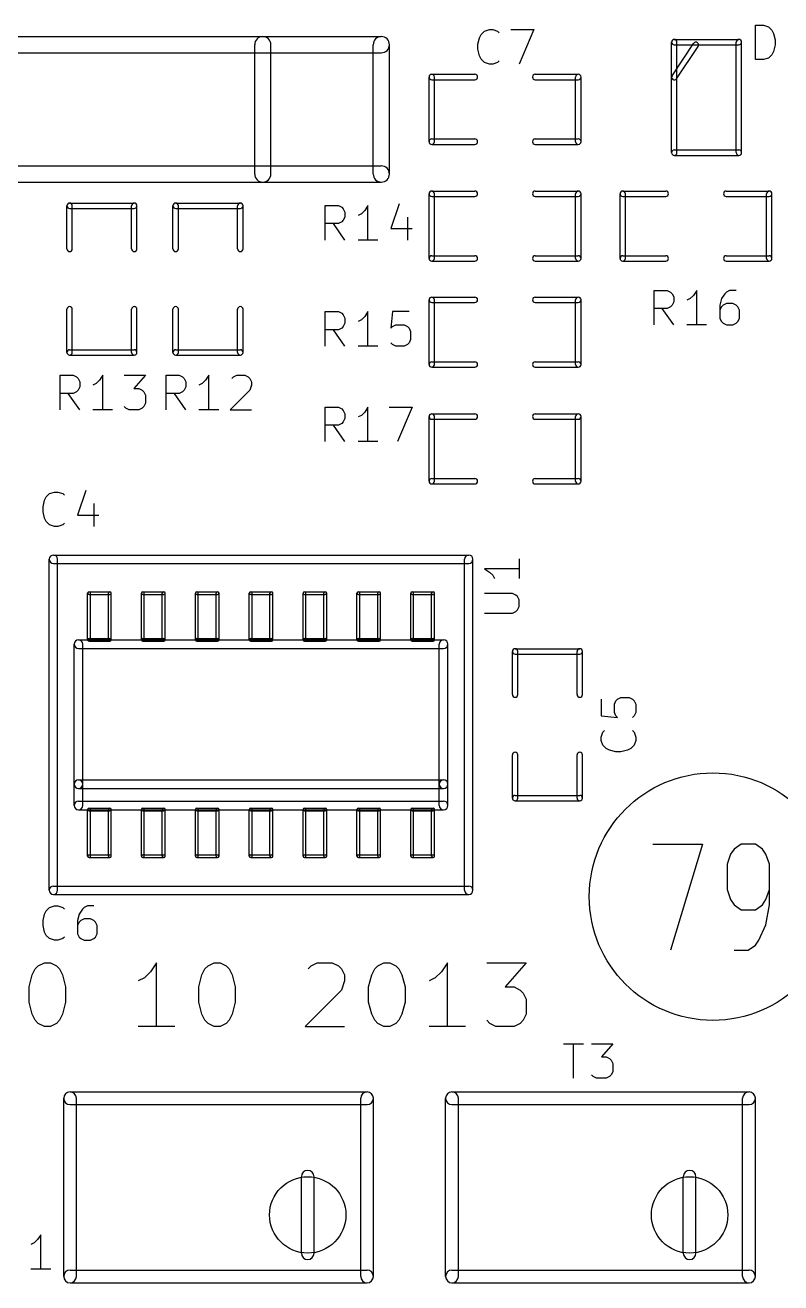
# Model space of a CAD drawing. Extents: x 26.5 to 81, y -50.1 to -20.5.
# Drawn here: x 41.94 to 59.75, y -50.15 to -20.52 of the extents above; entities that cross this region are included whole.
import ezdxf

# ---------------------------------------------------------------- set-up
doc = ezdxf.new("R2010")
doc.units = 0
doc.header["$MEASUREMENT"] = 0
doc.layers.add('BLACK', color=250, linetype='CONTINUOUS')

msp = doc.modelspace()

# ---------------------------------------------------------------- linework, layer by layer
at = {"layer": 'BLACK'}
for p, q in [((52.6501, -20.8127), (52.6888, -20.7353)), ((52.6888, -20.7353), (52.7662, -20.6579)), ((52.7662, -20.6579), (52.8823, -20.6192)), ((52.8823, -20.6192), (52.9597, -20.6192)), ((52.9597, -20.6192), (53.0758, -20.6579)), ((53.0758, -20.6579), (53.1145, -20.6966)), ((53.3855, -20.6192), (53.9273, -20.6192)), ((53.9273, -20.6192), (53.579, -21.432)), ((59.1501, -21.329), (59.1501, -20.5162)), ((59.1501, -20.5162), (59.3436, -20.5162)), ((59.3436, -20.5162), (59.4597, -20.5549)), ((59.4597, -20.5549), (59.5371, -20.6323)), ((59.5371, -20.6323), (59.5758, -20.7097)), ((59.5758, -20.7097), (59.6145, -20.8645)), ((39.666, -20.7855), (50.334, -20.7855)), ((47.3495, -24.024), (47.3495, -20.976)), ((47.7305, -24.024), (47.7305, -20.976)), ((50.1435, -24.024), (50.1435, -20.976)), ((50.5245, -24.024), (50.5245, -20.976)), ((52.6114, -20.9675), (52.6501, -20.8127)), ((52.6114, -21.0836), (52.6114, -20.9675)), ((57.1745, -23.52), (57.1745, -20.9165)), ((57.1851, -21.7067), (57.6932, -20.9448)), ((57.238, -20.853), (58.762, -20.853)), ((57.238, -20.98), (58.762, -20.98)), ((57.2908, -21.7772), (57.7989, -21.0153)), ((57.3015, -23.52), (57.3015, -20.9165)), ((58.6985, -23.52), (58.6985, -20.9165)), ((58.8255, -23.52), (58.8255, -20.9165)), ((59.6145, -20.9806), (59.5758, -21.1355)), ((59.6145, -20.8645), (59.6145, -20.9806)), ((39.666, -21.1665), (50.334, -21.1665)), ((52.6501, -21.2385), (52.6114, -21.0836)), ((52.6888, -21.3159), (52.6501, -21.2385)), ((52.7662, -21.3933), (52.6888, -21.3159)), ((59.3436, -21.329), (59.1501, -21.329)), ((59.4597, -21.2903), (59.3436, -21.329)), ((59.5371, -21.2129), (59.4597, -21.2903)), ((59.5758, -21.1355), (59.5371, -21.2129)), ((52.8823, -21.432), (52.7662, -21.3933)), ((52.9597, -21.432), (52.8823, -21.432)), ((53.0758, -21.3933), (52.9597, -21.432)), ((53.1145, -21.3546), (53.0758, -21.3933)), ((51.4593, -23.262), (51.4593, -21.738)), ((51.5228, -21.6745), (52.5388, -21.6745)), ((51.5228, -21.8015), (52.5388, -21.8015)), ((51.5863, -23.262), (51.5863, -21.738)), ((53.9612, -21.6745), (54.9772, -21.6745)), ((53.9612, -21.8015), (54.9772, -21.8015)), ((54.9137, -23.262), (54.9137, -21.738)), ((55.0407, -23.262), (55.0407, -21.738)), ((51.5228, -23.1985), (52.5388, -23.1985)), ((51.5228, -23.3255), (52.5388, -23.3255)), ((53.9612, -23.1985), (54.9772, -23.1985)), ((53.9612, -23.3255), (54.9772, -23.3255)), ((57.238, -23.4565), (58.762, -23.4565)), ((57.238, -23.5835), (58.762, -23.5835)), ((39.666, -23.8335), (50.334, -23.8335)), ((39.666, -24.2145), (50.334, -24.2145)), ((51.4593, -26.012), (51.4593, -24.488)), ((51.5228, -24.4245), (52.5388, -24.4245)), ((51.5228, -24.5515), (52.5388, -24.5515)), ((51.5863, -26.012), (51.5863, -24.488)), ((53.9612, -24.4245), (54.9772, -24.4245)), ((53.9612, -24.5515), (54.9772, -24.5515)), ((54.9137, -26.012), (54.9137, -24.488)), ((55.0407, -26.012), (55.0407, -24.488)), ((55.9593, -26.012), (55.9593, -24.488)), ((56.0228, -24.4245), (57.0388, -24.4245)), ((56.0228, -24.5515), (57.0388, -24.5515)), ((56.0863, -26.012), (56.0863, -24.488)), ((58.4612, -24.4245), (59.4772, -24.4245)), ((58.4612, -24.5515), (59.4772, -24.5515)), ((59.4137, -26.012), (59.4137, -24.488)), ((59.5407, -26.012), (59.5407, -24.488)), ((42.9245, -25.7888), (42.9245, -24.7728)), ((42.988, -24.7093), (44.512, -24.7093)), ((42.988, -24.8363), (44.512, -24.8363)), ((43.0515, -25.7888), (43.0515, -24.7728)), ((44.4485, -25.7888), (44.4485, -24.7728)), ((44.5755, -25.7888), (44.5755, -24.7728)), ((45.4245, -25.7888), (45.4245, -24.7728)), ((45.488, -24.7093), (47.012, -24.7093)), ((45.488, -24.8363), (47.012, -24.8363)), ((45.5515, -25.7888), (45.5515, -24.7728)), ((46.9485, -25.7888), (46.9485, -24.7728)), ((47.0755, -25.7888), (47.0755, -24.7728)), ((49.013, -25.579), (49.013, -24.7662)), ((49.013, -24.7662), (49.3227, -24.7662)), ((49.3227, -24.7662), (49.4001, -24.8049)), ((49.4001, -24.8049), (49.4388, -24.8436)), ((49.4388, -24.8436), (49.4775, -24.921)), ((49.9419, -24.8823), (49.8645, -24.9597)), ((50.0194, -24.7662), (49.9419, -24.8823)), ((50.0194, -25.579), (50.0194, -24.7662)), ((50.7547, -24.7275), (50.5612, -25.3081)), ((49.4001, -25.1532), (49.3227, -25.1919)), ((49.4388, -25.1145), (49.4001, -25.1532)), ((49.4775, -25.0371), (49.4388, -25.1145)), ((49.4775, -24.921), (49.4775, -25.0371)), ((49.8645, -24.9597), (49.7871, -24.9984)), ((50.9483, -25.0371), (50.9483, -25.579)), ((49.3227, -25.1919), (49.013, -25.1919)), ((49.4775, -25.579), (49.2066, -25.1919)), ((50.5612, -25.3081), (51.0644, -25.3081)), ((50.2516, -25.579), (49.7871, -25.579)), ((51.5228, -25.9485), (52.5388, -25.9485)), ((51.5228, -26.0755), (52.5388, -26.0755)), ((53.9612, -25.9485), (54.9772, -25.9485)), ((53.9612, -26.0755), (54.9772, -26.0755)), ((56.0228, -25.9485), (57.0388, -25.9485)), ((56.0228, -26.0755), (57.0388, -26.0755)), ((58.4612, -25.9485), (59.4772, -25.9485)), ((58.4612, -26.0755), (59.4772, -26.0755)), ((51.5228, -26.9245), (52.5388, -26.9245)), ((53.9612, -26.9245), (54.9772, -26.9245)), ((56.763, -27.579), (56.763, -26.7662)), ((56.763, -26.7662), (57.0727, -26.7662)), ((57.0727, -26.7662), (57.1501, -26.8049)), ((57.1501, -26.8049), (57.1888, -26.8436)), ((57.1888, -26.8436), (57.2275, -26.921)), ((57.2275, -26.921), (57.2275, -27.0371)), ((57.6145, -26.9597), (57.5371, -26.9984)), ((57.6919, -26.8823), (57.6145, -26.9597)), ((57.7694, -26.7662), (57.6919, -26.8823)), ((57.7694, -27.579), (57.7694, -26.7662)), ((58.3499, -26.9597), (58.3112, -27.1145)), ((58.4273, -26.8436), (58.3499, -26.9597)), ((58.466, -26.8049), (58.4273, -26.8436)), ((58.5434, -26.7662), (58.466, -26.8049)), ((58.6983, -26.7662), (58.5434, -26.7662)), ((42.9245, -28.2272), (42.9245, -27.2112)), ((43.0515, -28.2272), (43.0515, -27.2112)), ((44.4485, -28.2272), (44.4485, -27.2112)), ((44.5755, -28.2272), (44.5755, -27.2112)), ((45.4245, -28.2272), (45.4245, -27.2112)), ((45.5515, -28.2272), (45.5515, -27.2112)), ((46.9485, -28.2272), (46.9485, -27.2112)), ((47.0755, -28.2272), (47.0755, -27.2112)), ((51.4593, -28.512), (51.4593, -26.988)), ((51.5228, -27.0515), (52.5388, -27.0515)), ((51.5863, -28.512), (51.5863, -26.988)), ((53.9612, -27.0515), (54.9772, -27.0515)), ((54.9137, -28.512), (54.9137, -26.988)), ((55.0407, -28.512), (55.0407, -26.988)), ((57.0727, -27.1919), (56.763, -27.1919)), ((57.2275, -27.579), (56.9566, -27.1919)), ((57.1501, -27.1532), (57.0727, -27.1919)), ((57.1888, -27.1145), (57.1501, -27.1532)), ((57.2275, -27.0371), (57.1888, -27.1145)), ((58.3112, -27.1145), (58.3112, -27.4242)), ((58.3499, -27.1532), (58.3112, -27.2306)), ((58.3886, -27.1145), (58.3499, -27.1532)), ((58.466, -27.0758), (58.3886, -27.1145)), ((58.6209, -27.0758), (58.466, -27.0758)), ((58.6983, -27.1145), (58.6209, -27.0758)), ((58.737, -27.1532), (58.6983, -27.1145)), ((58.7757, -27.2306), (58.737, -27.1532)), ((58.7757, -27.4242), (58.7757, -27.2306)), ((49.013, -28.079), (49.013, -27.2662)), ((49.013, -27.2662), (49.3227, -27.2662)), ((49.3227, -27.2662), (49.4001, -27.3049)), ((49.4001, -27.3049), (49.4388, -27.3436)), ((49.4388, -27.3436), (49.4775, -27.421)), ((49.4775, -27.5371), (49.4388, -27.6145)), ((49.4775, -27.421), (49.4775, -27.5371)), ((49.8645, -27.4597), (49.7871, -27.4984)), ((49.9419, -27.3823), (49.8645, -27.4597)), ((50.0194, -27.2662), (49.9419, -27.3823)), ((50.0194, -28.079), (50.0194, -27.2662)), ((50.5999, -27.2662), (50.5612, -27.6532)), ((50.987, -27.2662), (50.5999, -27.2662)), ((58.3112, -27.4242), (58.3499, -27.5016)), ((58.3499, -27.5016), (58.3886, -27.5403)), ((58.3886, -27.5403), (58.466, -27.579)), ((58.6209, -27.579), (58.6983, -27.5403)), ((58.6983, -27.5403), (58.737, -27.5016)), ((58.737, -27.5016), (58.7757, -27.4242)), ((49.3227, -27.6919), (49.013, -27.6919)), ((49.4775, -28.079), (49.2066, -27.6919)), ((49.4001, -27.6532), (49.3227, -27.6919)), ((49.4388, -27.6145), (49.4001, -27.6532)), ((50.5612, -27.6532), (50.5999, -27.6145)), ((50.5999, -27.6145), (50.6773, -27.5758)), ((50.6773, -27.5758), (50.8709, -27.5758)), ((50.8709, -27.5758), (50.9483, -27.6145)), ((50.9483, -27.6145), (50.987, -27.6532)), ((50.987, -27.6532), (51.0257, -27.7306)), ((51.0257, -27.7306), (51.0257, -27.9242)), ((58.0016, -27.579), (57.5371, -27.579)), ((58.466, -27.579), (58.6209, -27.579)), ((50.2516, -28.079), (49.7871, -28.079)), ((50.5999, -28.0403), (50.5612, -28.0016)), ((50.6773, -28.079), (50.5999, -28.0403)), ((50.8709, -28.079), (50.6773, -28.079)), ((50.9483, -28.0403), (50.8709, -28.079)), ((50.987, -28.0016), (50.9483, -28.0403)), ((51.0257, -27.9242), (50.987, -28.0016)), ((42.988, -28.1637), (44.512, -28.1637)), ((42.988, -28.2907), (44.512, -28.2907)), ((45.488, -28.1637), (47.012, -28.1637)), ((45.488, -28.2907), (47.012, -28.2907)), ((51.5228, -28.4485), (52.5388, -28.4485)), ((51.5228, -28.5755), (52.5388, -28.5755)), ((53.9612, -28.4485), (54.9772, -28.4485)), ((53.9612, -28.5755), (54.9772, -28.5755)), ((42.763, -29.579), (42.763, -28.7662)), ((42.763, -28.7662), (43.0727, -28.7662)), ((43.0727, -28.7662), (43.1501, -28.8049)), ((43.1501, -28.8049), (43.1888, -28.8436)), ((43.1888, -28.8436), (43.2275, -28.921)), ((43.2275, -29.0371), (43.1888, -29.1145)), ((43.2275, -28.921), (43.2275, -29.0371)), ((43.6145, -28.9597), (43.5371, -28.9984)), ((43.6919, -28.8823), (43.6145, -28.9597)), ((43.7694, -28.7662), (43.6919, -28.8823)), ((43.7694, -29.579), (43.7694, -28.7662)), ((44.2725, -28.7662), (44.7757, -28.7662)), ((44.7757, -28.7662), (44.5047, -29.0758)), ((45.263, -29.579), (45.263, -28.7662)), ((45.263, -28.7662), (45.5727, -28.7662)), ((45.5727, -28.7662), (45.6501, -28.8049)), ((45.6501, -28.8049), (45.6888, -28.8436)), ((45.6888, -28.8436), (45.7275, -28.921)), ((45.7275, -29.0371), (45.6888, -29.1145)), ((45.7275, -28.921), (45.7275, -29.0371)), ((46.1145, -28.9597), (46.0371, -28.9984)), ((46.1919, -28.8823), (46.1145, -28.9597)), ((46.2694, -28.7662), (46.1919, -28.8823)), ((46.2694, -29.579), (46.2694, -28.7662)), ((46.8112, -28.8436), (46.8499, -28.8049)), ((46.8499, -28.8049), (46.9273, -28.7662)), ((46.9273, -28.7662), (47.1209, -28.7662)), ((47.1209, -28.7662), (47.1983, -28.8049)), ((47.1983, -28.8049), (47.237, -28.8436)), ((47.237, -28.8436), (47.2757, -28.921)), ((47.2757, -28.9984), (47.237, -29.1145)), ((47.2757, -28.921), (47.2757, -28.9984)), ((43.0727, -29.1919), (42.763, -29.1919)), ((43.2275, -29.579), (42.9566, -29.1919)), ((43.1501, -29.1532), (43.0727, -29.1919)), ((43.1888, -29.1145), (43.1501, -29.1532)), ((44.5047, -29.0758), (44.6209, -29.0758)), ((44.6209, -29.0758), (44.6983, -29.1145)), ((44.6983, -29.1145), (44.737, -29.1532)), ((44.737, -29.1532), (44.7757, -29.2306)), ((44.7757, -29.2306), (44.7757, -29.4242)), ((45.5727, -29.1919), (45.263, -29.1919)), ((45.7275, -29.579), (45.4566, -29.1919)), ((45.6501, -29.1532), (45.5727, -29.1919)), ((45.6888, -29.1145), (45.6501, -29.1532)), ((47.237, -29.1145), (46.7725, -29.579)), ((44.0016, -29.579), (43.5371, -29.579)), ((44.3112, -29.5403), (44.2725, -29.5016)), ((44.3886, -29.579), (44.3112, -29.5403)), ((44.6209, -29.579), (44.3886, -29.579)), ((44.6983, -29.5403), (44.6209, -29.579)), ((44.737, -29.5016), (44.6983, -29.5403)), ((44.7757, -29.4242), (44.737, -29.5016)), ((46.5016, -29.579), (46.0371, -29.579)), ((46.7725, -29.579), (47.2757, -29.579)), ((49.013, -30.329), (49.013, -29.5162)), ((49.013, -29.5162), (49.3227, -29.5162)), ((49.3227, -29.5162), (49.4001, -29.5549)), ((49.4001, -29.5549), (49.4388, -29.5936)), ((49.4388, -29.5936), (49.4775, -29.671)), ((49.9419, -29.6323), (49.8645, -29.7097)), ((50.0194, -29.5162), (49.9419, -29.6323)), ((50.0194, -30.329), (50.0194, -29.5162)), ((50.5225, -29.5162), (51.0644, -29.5162)), ((51.0644, -29.5162), (50.716, -30.329)), ((49.4001, -29.9032), (49.3227, -29.9419)), ((49.4388, -29.8645), (49.4001, -29.9032)), ((49.4775, -29.7871), (49.4388, -29.8645)), ((49.4775, -29.671), (49.4775, -29.7871)), ((49.8645, -29.7097), (49.7871, -29.7484)), ((51.4593, -31.262), (51.4593, -29.738)), ((51.5228, -29.6745), (52.5388, -29.6745)), ((51.5228, -29.8015), (52.5388, -29.8015)), ((51.5863, -31.262), (51.5863, -29.738)), ((53.9612, -29.6745), (54.9772, -29.6745)), ((53.9612, -29.8015), (54.9772, -29.8015)), ((54.9137, -31.262), (54.9137, -29.738)), ((55.0407, -31.262), (55.0407, -29.738)), ((49.3227, -29.9419), (49.013, -29.9419)), ((49.4775, -30.329), (49.2066, -29.9419)), ((50.2516, -30.329), (49.7871, -30.329)), ((51.5228, -31.1985), (52.5388, -31.1985)), ((51.5228, -31.3255), (52.5388, -31.3255)), ((53.9612, -31.1985), (54.9772, -31.1985)), ((53.9612, -31.3255), (54.9772, -31.3255)), ((42.4001, -31.7097), (42.4388, -31.6323)), ((42.4388, -31.6323), (42.5162, -31.5549)), ((42.5162, -31.5549), (42.6323, -31.5162)), ((42.6323, -31.5162), (42.7097, -31.5162)), ((42.7097, -31.5162), (42.8258, -31.5549)), ((42.8258, -31.5549), (42.8645, -31.5936)), ((43.3677, -31.4775), (43.1742, -32.0581)), ((42.3614, -31.8645), (42.4001, -31.7097)), ((42.3614, -31.9806), (42.3614, -31.8645)), ((42.4001, -32.1355), (42.3614, -31.9806)), ((43.5612, -31.7871), (43.5612, -32.329)), ((42.4388, -32.2129), (42.4001, -32.1355)), ((42.5162, -32.2903), (42.4388, -32.2129)), ((42.6323, -32.329), (42.5162, -32.2903)), ((42.8258, -32.2903), (42.7097, -32.329)), ((42.8645, -32.2516), (42.8258, -32.2903)), ((43.1742, -32.0581), (43.6773, -32.0581)), ((42.7097, -32.329), (42.6323, -32.329)), ((42.5064, -40.8989), (42.5064, -33.1011)), ((42.6054, -33.002), (52.3946, -33.002)), ((42.7045, -40.8989), (42.7045, -33.1011)), ((52.2955, -40.8989), (52.2955, -33.1011)), ((52.4936, -40.8989), (52.4936, -33.1011)), ((53.579, -33.092), (53.579, -33.5565)), ((42.6054, -33.2002), (52.3946, -33.2002)), ((53.579, -33.3242), (52.7662, -33.3242)), ((52.7662, -33.3242), (52.8823, -33.4017)), ((52.8823, -33.4017), (52.9597, -33.4791)), ((52.9597, -33.4791), (52.9984, -33.5565)), ((43.4131, -35.001), (43.4131, -33.9012)), ((43.4462, -33.8682), (43.9364, -33.8682)), ((43.4462, -33.9342), (43.9364, -33.9342)), ((43.4792, -35.001), (43.4792, -33.9012)), ((43.9034, -35.001), (43.9034, -33.9012)), ((43.9694, -35.001), (43.9694, -33.9012)), ((44.6831, -35.001), (44.6831, -33.9012)), ((44.7162, -33.8682), (45.2064, -33.8682)), ((44.7162, -33.9342), (45.2064, -33.9342)), ((44.7492, -35.001), (44.7492, -33.9012)), ((45.1734, -35.001), (45.1734, -33.9012)), ((45.2394, -35.001), (45.2394, -33.9012)), ((45.9531, -35.001), (45.9531, -33.9012)), ((45.9862, -33.8682), (46.4764, -33.8682)), ((45.9862, -33.9342), (46.4764, -33.9342)), ((46.0192, -35.001), (46.0192, -33.9012)), ((46.4434, -35.001), (46.4434, -33.9012)), ((46.5094, -35.001), (46.5094, -33.9012)), ((47.2231, -35.001), (47.2231, -33.9012)), ((47.2562, -33.8682), (47.7438, -33.8682)), ((47.2562, -33.9342), (47.7438, -33.9342)), ((47.2892, -35.001), (47.2892, -33.9012)), ((47.7108, -35.001), (47.7108, -33.9012)), ((47.7769, -35.001), (47.7769, -33.9012)), ((48.4906, -35.001), (48.4906, -33.9012)), ((48.5236, -33.8682), (49.0138, -33.8682)), ((48.5236, -33.9342), (49.0138, -33.9342)), ((48.5566, -35.001), (48.5566, -33.9012)), ((48.9808, -35.001), (48.9808, -33.9012)), ((49.0469, -35.001), (49.0469, -33.9012)), ((49.7606, -35.001), (49.7606, -33.9012)), ((49.7936, -33.8682), (50.2838, -33.8682)), ((49.7936, -33.9342), (50.2838, -33.9342)), ((49.8266, -35.001), (49.8266, -33.9012)), ((50.2508, -35.001), (50.2508, -33.9012)), ((50.3169, -35.001), (50.3169, -33.9012)), ((51.0306, -35.001), (51.0306, -33.9012)), ((51.0636, -33.8682), (51.5538, -33.8682)), ((51.0636, -33.9342), (51.5538, -33.9342)), ((51.0966, -35.001), (51.0966, -33.9012)), ((51.5208, -35.001), (51.5208, -33.9012)), ((51.5869, -35.001), (51.5869, -33.9012)), ((53.4242, -33.9048), (52.7662, -33.9048)), ((53.5016, -33.9435), (53.4242, -33.9048)), ((53.5403, -33.9822), (53.5016, -33.9435)), ((53.579, -34.0596), (53.5403, -33.9822)), ((53.579, -34.2145), (53.579, -34.0596)), ((52.7662, -34.3693), (53.4242, -34.3693)), ((53.4242, -34.3693), (53.5016, -34.3306)), ((53.5016, -34.3306), (53.5403, -34.2919)), ((53.5403, -34.2919), (53.579, -34.2145)), ((43.0956, -38.3995), (43.0956, -35.1001)), ((43.1972, -34.9985), (51.8028, -34.9985)), ((43.1972, -35.2017), (51.8028, -35.2017)), ((43.2988, -38.3995), (43.2988, -35.1001)), ((43.4462, -34.968), (43.9364, -34.968)), ((43.4462, -35.034), (43.9364, -35.034)), ((44.7162, -34.968), (45.2064, -34.968)), ((44.7162, -35.034), (45.2064, -35.034)), ((45.9862, -34.968), (46.4764, -34.968)), ((45.9862, -35.034), (46.4764, -35.034)), ((47.2562, -34.968), (47.7438, -34.968)), ((47.2562, -35.034), (47.7438, -35.034)), ((48.5236, -34.968), (49.0138, -34.968)), ((48.5236, -35.034), (49.0138, -35.034)), ((49.7936, -34.968), (50.2838, -34.968)), ((49.7936, -35.034), (50.2838, -35.034)), ((51.0636, -34.968), (51.5538, -34.968)), ((51.0636, -35.034), (51.5538, -35.034)), ((51.7012, -38.3995), (51.7012, -35.1001)), ((51.9044, -38.3995), (51.9044, -35.1001)), ((53.488, -35.2093), (55.012, -35.2093)), ((53.4245, -36.2888), (53.4245, -35.2728)), ((53.488, -35.3363), (55.012, -35.3363)), ((53.5515, -36.2888), (53.5515, -35.2728)), ((54.9485, -36.2888), (54.9485, -35.2728)), ((55.0755, -36.2888), (55.0755, -35.2728)), ((55.5162, -36.4001), (55.5162, -36.7871)), ((55.8258, -36.5162), (55.8645, -36.4388)), ((55.8645, -36.4388), (55.9032, -36.4001)), ((55.9032, -36.4001), (55.9806, -36.3614)), ((55.9806, -36.3614), (56.1742, -36.3614)), ((56.1742, -36.3614), (56.2516, -36.4001)), ((56.2516, -36.4001), (56.2903, -36.4388)), ((56.2903, -36.4388), (56.329, -36.5162)), ((55.8258, -36.7097), (55.8258, -36.5162)), ((55.8645, -36.7871), (55.8258, -36.7097)), ((56.329, -36.7097), (56.2903, -36.7871)), ((56.329, -36.5162), (56.329, -36.7097)), ((55.5162, -36.7871), (55.9032, -36.8258)), ((55.9032, -36.8258), (55.8645, -36.7871)), ((56.2903, -36.7871), (56.2516, -36.8258)), ((55.5162, -37.2903), (55.5549, -37.1742)), ((55.5162, -37.3677), (55.5162, -37.2903)), ((55.5549, -37.1742), (55.5936, -37.1355)), ((56.2516, -37.1355), (56.2903, -37.1742)), ((56.2903, -37.1742), (56.329, -37.2903)), ((56.329, -37.2903), (56.329, -37.3677)), ((55.5549, -37.4838), (55.5162, -37.3677)), ((55.6323, -37.5612), (55.5549, -37.4838)), ((55.7097, -37.5999), (55.6323, -37.5612)), ((55.8645, -37.6386), (55.7097, -37.5999)), ((56.1355, -37.5999), (55.9806, -37.6386)), ((56.2129, -37.5612), (56.1355, -37.5999)), ((56.2903, -37.4838), (56.2129, -37.5612)), ((56.329, -37.3677), (56.2903, -37.4838)), ((53.4245, -38.7272), (53.4245, -37.7112)), ((53.5515, -38.7272), (53.5515, -37.7112)), ((54.9485, -38.7272), (54.9485, -37.7112)), ((55.0755, -38.7272), (55.0755, -37.7112)), ((55.9806, -37.6386), (55.8645, -37.6386)), ((43.0956, -38.8999), (43.0956, -38.3995)), ((43.1972, -38.2979), (51.8028, -38.2979)), ((43.1972, -38.5011), (51.8028, -38.5011)), ((43.2988, -38.8999), (43.2988, -38.3995)), ((51.7012, -38.8999), (51.7012, -38.3995)), ((51.9044, -38.8999), (51.9044, -38.3995)), ((43.1972, -38.7983), (51.8028, -38.7983)), ((53.488, -38.6637), (55.012, -38.6637)), ((53.488, -38.7907), (55.012, -38.7907)), ((43.1972, -39.0015), (51.8028, -39.0015)), ((43.4131, -40.0988), (43.4131, -38.999)), ((43.4462, -38.966), (43.9364, -38.966)), ((43.4462, -39.032), (43.9364, -39.032)), ((43.4792, -40.0988), (43.4792, -38.999)), ((43.9034, -40.0988), (43.9034, -38.999)), ((43.9694, -40.0988), (43.9694, -38.999)), ((44.6831, -40.0988), (44.6831, -38.999)), ((44.7162, -38.966), (45.2064, -38.966)), ((44.7162, -39.032), (45.2064, -39.032)), ((44.7492, -40.0988), (44.7492, -38.999)), ((45.1734, -40.0988), (45.1734, -38.999)), ((45.2394, -40.0988), (45.2394, -38.999)), ((45.9531, -40.0988), (45.9531, -38.999)), ((45.9862, -38.966), (46.4764, -38.966)), ((45.9862, -39.032), (46.4764, -39.032)), ((46.0192, -40.0988), (46.0192, -38.999)), ((46.4434, -40.0988), (46.4434, -38.999)), ((46.5094, -40.0988), (46.5094, -38.999)), ((47.2231, -40.0988), (47.2231, -38.999)), ((47.2562, -38.966), (47.7438, -38.966)), ((47.2562, -39.032), (47.7438, -39.032)), ((47.2892, -40.0988), (47.2892, -38.999)), ((47.7108, -40.0988), (47.7108, -38.999)), ((47.7769, -40.0988), (47.7769, -38.999)), ((48.4906, -40.0988), (48.4906, -38.999)), ((48.5236, -38.966), (49.0138, -38.966)), ((48.5236, -39.032), (49.0138, -39.032)), ((48.5566, -40.0988), (48.5566, -38.999)), ((48.9808, -40.0988), (48.9808, -38.999)), ((49.0469, -40.0988), (49.0469, -38.999)), ((49.7606, -40.0988), (49.7606, -38.999)), ((49.7936, -38.966), (50.2838, -38.966)), ((49.7936, -39.032), (50.2838, -39.032)), ((49.8266, -40.0988), (49.8266, -38.999)), ((50.2508, -40.0988), (50.2508, -38.999)), ((50.3169, -40.0988), (50.3169, -38.999)), ((51.0306, -40.0988), (51.0306, -38.999)), ((51.0636, -38.966), (51.5538, -38.966)), ((51.0636, -39.032), (51.5538, -39.032)), ((51.0966, -40.0988), (51.0966, -38.999)), ((51.5208, -40.0988), (51.5208, -38.999)), ((51.5869, -40.0988), (51.5869, -38.999)), ((56.7333, -39.8119), (57.9, -39.8119)), ((57.9, -39.8119), (57.15, -42.3119)), ((58.65, -39.931), (58.5667, -40.05)), ((58.8167, -39.8119), (58.65, -39.931)), ((59.15, -39.8119), (58.8167, -39.8119)), ((59.3167, -39.931), (59.15, -39.8119)), ((59.4, -40.05), (59.3167, -39.931)), ((43.4462, -40.0658), (43.9364, -40.0658)), ((43.4462, -40.1318), (43.9364, -40.1318)), ((44.7162, -40.0658), (45.2064, -40.0658)), ((44.7162, -40.1318), (45.2064, -40.1318)), ((45.9862, -40.0658), (46.4764, -40.0658)), ((45.9862, -40.1318), (46.4764, -40.1318)), ((47.2562, -40.0658), (47.7438, -40.0658)), ((47.2562, -40.1318), (47.7438, -40.1318)), ((48.5236, -40.0658), (49.0138, -40.0658)), ((48.5236, -40.1318), (49.0138, -40.1318)), ((49.7936, -40.0658), (50.2838, -40.0658)), ((49.7936, -40.1318), (50.2838, -40.1318)), ((51.0636, -40.0658), (51.5538, -40.0658)), ((51.0636, -40.1318), (51.5538, -40.1318)), ((58.5667, -40.05), (58.4833, -40.2881)), ((58.4833, -40.2881), (58.4833, -40.8833)), ((59.4833, -40.2881), (59.4, -40.05)), ((59.4833, -41.2405), (59.4833, -40.2881)), ((42.6054, -40.7998), (52.3946, -40.7998)), ((58.4833, -40.8833), (58.5667, -41.1214)), ((59.4, -41.1214), (59.4833, -40.8833)), ((42.6054, -40.998), (52.3946, -40.998)), ((58.5667, -41.1214), (58.65, -41.2405)), ((59.3167, -41.2405), (59.4, -41.1214)), ((42.3614, -41.6145), (42.4001, -41.4597)), ((42.4001, -41.4597), (42.4388, -41.3823)), ((42.4388, -41.3823), (42.5162, -41.3049)), ((42.5162, -41.3049), (42.6323, -41.2662)), ((42.6323, -41.2662), (42.7097, -41.2662)), ((42.7097, -41.2662), (42.8258, -41.3049)), ((42.8258, -41.3049), (42.8645, -41.3436)), ((43.2129, -41.4597), (43.1742, -41.6145)), ((43.2903, -41.3436), (43.2129, -41.4597)), ((43.329, -41.3049), (43.2903, -41.3436)), ((43.4064, -41.2662), (43.329, -41.3049)), ((43.5612, -41.2662), (43.4064, -41.2662)), ((58.65, -41.2405), (58.8167, -41.3595)), ((58.8167, -41.3595), (59.15, -41.3595)), ((59.15, -41.3595), (59.3167, -41.2405)), ((59.4, -41.7167), (59.4833, -41.2405)), ((42.3614, -41.7306), (42.3614, -41.6145)), ((42.4001, -41.8855), (42.3614, -41.7306)), ((43.1742, -41.6145), (43.1742, -41.9242)), ((43.2129, -41.6532), (43.1742, -41.7306)), ((43.2516, -41.6145), (43.2129, -41.6532)), ((43.329, -41.5758), (43.2516, -41.6145)), ((43.4838, -41.5758), (43.329, -41.5758)), ((43.5612, -41.6145), (43.4838, -41.5758)), ((43.5999, -41.6532), (43.5612, -41.6145)), ((43.6386, -41.7306), (43.5999, -41.6532)), ((43.6386, -41.9242), (43.6386, -41.7306)), ((59.2333, -42.0738), (59.4, -41.7167)), ((42.4388, -41.9629), (42.4001, -41.8855)), ((42.5162, -42.0403), (42.4388, -41.9629)), ((42.6323, -42.079), (42.5162, -42.0403)), ((42.7097, -42.079), (42.6323, -42.079)), ((42.8258, -42.0403), (42.7097, -42.079)), ((42.8645, -42.0016), (42.8258, -42.0403)), ((43.1742, -41.9242), (43.2129, -42.0016)), ((43.2129, -42.0016), (43.2516, -42.0403)), ((43.2516, -42.0403), (43.329, -42.079)), ((43.329, -42.079), (43.4838, -42.079)), ((43.4838, -42.079), (43.5612, -42.0403)), ((43.5612, -42.0403), (43.5999, -42.0016)), ((43.5999, -42.0016), (43.6386, -41.9242)), ((59.15, -42.1929), (59.2333, -42.0738)), ((58.65, -42.3119), (58.9833, -42.3119)), ((58.9833, -42.3119), (59.15, -42.1929)), ((42.25, -42.6786), (42.3929, -42.6071)), ((42.3929, -42.6071), (42.5357, -42.6071)), ((42.5357, -42.6071), (42.6786, -42.6786)), ((45.0357, -42.6071), (44.8929, -42.8214)), ((45.0357, -44.1071), (45.0357, -42.6071)), ((46.25, -42.6786), (46.3929, -42.6071)), ((46.3929, -42.6071), (46.5357, -42.6071)), ((46.5357, -42.6071), (46.6786, -42.6786)), ((48.6786, -42.6786), (48.8214, -42.6071)), ((48.8214, -42.6071), (49.1786, -42.6071)), ((49.1786, -42.6071), (49.3214, -42.6786)), ((50.25, -42.6786), (50.3929, -42.6071)), ((50.3929, -42.6071), (50.5357, -42.6071)), ((50.5357, -42.6071), (50.6786, -42.6786)), ((51.8929, -42.6071), (51.75, -42.8214)), ((51.8929, -44.1071), (51.8929, -42.6071)), ((52.8214, -42.6071), (53.75, -42.6071)), ((53.75, -42.6071), (53.25, -43.1786)), ((42.0357, -43.1786), (42.1071, -42.8929)), ((42.1071, -42.8929), (42.1786, -42.75)), ((42.1786, -42.75), (42.25, -42.6786)), ((42.6786, -42.6786), (42.75, -42.75)), ((42.75, -42.75), (42.8214, -42.8929)), ((42.8214, -42.8929), (42.8929, -43.1786)), ((44.75, -42.9643), (44.6071, -43.0357)), ((44.8929, -42.8214), (44.75, -42.9643)), ((46.0357, -43.1786), (46.1071, -42.8929)), ((46.1071, -42.8929), (46.1786, -42.75)), ((46.1786, -42.75), (46.25, -42.6786)), ((46.6786, -42.6786), (46.75, -42.75)), ((46.75, -42.75), (46.8214, -42.8929)), ((46.8214, -42.8929), (46.8929, -43.1786)), ((48.6071, -42.75), (48.6786, -42.6786)), ((49.3214, -42.6786), (49.3929, -42.75)), ((49.3929, -42.75), (49.4643, -42.8929)), ((49.4643, -42.8929), (49.4643, -43.0357)), ((50.0357, -43.1786), (50.1071, -42.8929)), ((50.1071, -42.8929), (50.1786, -42.75)), ((50.1786, -42.75), (50.25, -42.6786)), ((50.6786, -42.6786), (50.75, -42.75)), ((50.75, -42.75), (50.8214, -42.8929)), ((50.8214, -42.8929), (50.8929, -43.1786)), ((51.6071, -42.9643), (51.4643, -43.0357)), ((51.75, -42.8214), (51.6071, -42.9643)), ((42.0357, -43.5357), (42.0357, -43.1786)), ((42.8929, -43.1786), (42.8929, -43.5357)), ((46.0357, -43.5357), (46.0357, -43.1786)), ((46.8929, -43.1786), (46.8929, -43.5357)), ((49.3929, -43.25), (48.5357, -44.1071)), ((49.4643, -43.0357), (49.3929, -43.25)), ((50.0357, -43.5357), (50.0357, -43.1786)), ((50.8929, -43.1786), (50.8929, -43.5357)), ((53.25, -43.1786), (53.4643, -43.1786)), ((53.4643, -43.1786), (53.6071, -43.25)), ((53.6071, -43.25), (53.6786, -43.3214)), ((42.1071, -43.8214), (42.0357, -43.5357)), ((42.8929, -43.5357), (42.8214, -43.8214)), ((46.1071, -43.8214), (46.0357, -43.5357)), ((46.8929, -43.5357), (46.8214, -43.8214)), ((50.1071, -43.8214), (50.0357, -43.5357)), ((50.8929, -43.5357), (50.8214, -43.8214)), ((53.6786, -43.3214), (53.75, -43.4643)), ((53.75, -43.4643), (53.75, -43.8214)), ((42.1786, -43.9643), (42.1071, -43.8214)), ((42.8214, -43.8214), (42.75, -43.9643)), ((46.1786, -43.9643), (46.1071, -43.8214)), ((46.8214, -43.8214), (46.75, -43.9643)), ((50.1786, -43.9643), (50.1071, -43.8214)), ((50.8214, -43.8214), (50.75, -43.9643)), ((53.75, -43.8214), (53.6786, -43.9643)), ((42.25, -44.0357), (42.1786, -43.9643)), ((42.3929, -44.1071), (42.25, -44.0357)), ((42.5357, -44.1071), (42.3929, -44.1071)), ((42.6786, -44.0357), (42.5357, -44.1071)), ((42.75, -43.9643), (42.6786, -44.0357)), ((45.4643, -44.1071), (44.6071, -44.1071)), ((46.25, -44.0357), (46.1786, -43.9643)), ((46.3929, -44.1071), (46.25, -44.0357)), ((46.5357, -44.1071), (46.3929, -44.1071)), ((46.6786, -44.0357), (46.5357, -44.1071)), ((46.75, -43.9643), (46.6786, -44.0357)), ((48.5357, -44.1071), (49.4643, -44.1071)), ((50.25, -44.0357), (50.1786, -43.9643)), ((50.3929, -44.1071), (50.25, -44.0357)), ((50.5357, -44.1071), (50.3929, -44.1071)), ((50.6786, -44.0357), (50.5357, -44.1071)), ((50.75, -43.9643), (50.6786, -44.0357)), ((52.3214, -44.1071), (51.4643, -44.1071)), ((52.8929, -44.0357), (52.8214, -43.9643)), ((53.0357, -44.1071), (52.8929, -44.0357)), ((53.4643, -44.1071), (53.0357, -44.1071)), ((53.6071, -44.0357), (53.4643, -44.1071)), ((53.6786, -43.9643), (53.6071, -44.0357)), ((54.6307, -44.5162), (55.0952, -44.5162)), ((54.863, -45.329), (54.863, -44.5162)), ((55.2887, -44.5162), (55.7919, -44.5162)), ((55.7919, -44.5162), (55.5209, -44.8258)), ((55.5209, -44.8258), (55.637, -44.8258)), ((55.637, -44.8258), (55.7145, -44.8645)), ((55.7145, -44.8645), (55.7532, -44.9032)), ((55.7532, -44.9032), (55.7919, -44.9806)), ((55.7919, -44.9806), (55.7919, -45.1742)), ((55.3274, -45.2903), (55.2887, -45.2516)), ((55.4048, -45.329), (55.3274, -45.2903)), ((55.637, -45.329), (55.4048, -45.329)), ((55.7145, -45.2903), (55.637, -45.329)), ((55.7532, -45.2516), (55.7145, -45.2903)), ((55.7919, -45.1742), (55.7532, -45.2516)), ((42.85, -50), (42.85, -45.8)), ((43, -45.65), (50, -45.65)), ((43.15, -50), (43.15, -45.8)), ((49.85, -50), (49.85, -45.8)), ((50.15, -50), (50.15, -45.8)), ((51.85, -50), (51.85, -45.8)), ((52, -45.65), (59, -45.65)), ((52.15, -50), (52.15, -45.8)), ((58.85, -50), (58.85, -45.8)), ((59.15, -50), (59.15, -45.8)), ((43, -45.95), (50, -45.95)), ((52, -45.95), (59, -45.95)), ((48.45, -49.45), (48.45, -47.65)), ((48.75, -49.45), (48.75, -47.65)), ((57.45, -49.45), (57.45, -47.65)), ((57.75, -49.45), (57.75, -47.65)), ((42.2322, -49.1323), (42.1548, -49.2097)), ((42.3096, -49.0162), (42.2322, -49.1323)), ((42.3096, -49.829), (42.3096, -49.0162)), ((42.1548, -49.2097), (42.0774, -49.2484)), ((42.5419, -49.829), (42.0774, -49.829)), ((43, -49.85), (50, -49.85)), ((52, -49.85), (59, -49.85)), ((43, -50.15), (50, -50.15)), ((52, -50.15), (59, -50.15))]:
    msp.add_line(p, q, dxfattribs=at)
for centre, radius in [((58.15, -41.05), 2.9155), ((48.6, -48.55), 0.9), ((57.6, -48.55), 0.9)]:
    msp.add_circle(centre, radius, dxfattribs=at)
for centre, radius, start, end in [((47.54, -20.976), 0.1905, 360, 540), ((50.334, -20.976), 0.1905, 360, 540), ((50.334, -20.976), 0.1905, 270, 450), ((57.238, -20.9165), 0.0635, 360, 540), ((57.238, -20.9165), 0.0635, 90, 270), ((57.7461, -20.98), 0.0635, 326.3, 506.3), ((58.762, -20.9165), 0.0635, 360, 540), ((58.762, -20.9165), 0.0635, 270, 450), ((51.5228, -21.738), 0.0635, 360, 540), ((51.5228, -21.738), 0.0635, 90, 270), ((52.5388, -21.738), 0.0635, 270, 450), ((53.9612, -21.738), 0.0635, 90, 270), ((54.9772, -21.738), 0.0635, 360, 540), ((54.9772, -21.738), 0.0635, 270, 450), ((57.2379, -21.742), 0.0635, 146.3, 326.3), ((51.5228, -23.262), 0.0635, 90, 270), ((51.5228, -23.262), 0.0635, 180, 360), ((52.5388, -23.262), 0.0635, 270, 450), ((53.9612, -23.262), 0.0635, 90, 270), ((54.9772, -23.262), 0.0635, 180, 360), ((54.9772, -23.262), 0.0635, 270, 450), ((57.238, -23.52), 0.0635, 90, 270), ((57.238, -23.52), 0.0635, 180, 360), ((58.762, -23.52), 0.0635, 180, 360), ((58.762, -23.52), 0.0635, 270, 450), ((50.334, -24.024), 0.1905, 270, 450), ((47.54, -24.024), 0.1905, 180, 360), ((50.334, -24.024), 0.1905, 180, 360), ((51.5228, -24.488), 0.0635, 360, 540), ((51.5228, -24.488), 0.0635, 90, 270), ((52.5388, -24.488), 0.0635, 270, 450), ((53.9612, -24.488), 0.0635, 90, 270), ((54.9772, -24.488), 0.0635, 360, 540), ((54.9772, -24.488), 0.0635, 270, 450), ((56.0228, -24.488), 0.0635, 360, 540), ((56.0228, -24.488), 0.0635, 90, 270), ((57.0388, -24.488), 0.0635, 270, 450), ((58.4612, -24.488), 0.0635, 90, 270), ((59.4772, -24.488), 0.0635, 360, 540), ((59.4772, -24.488), 0.0635, 270, 450), ((42.988, -24.7728), 0.0635, 360, 540), ((42.988, -24.7728), 0.0635, 90, 270), ((44.512, -24.7728), 0.0635, 360, 540), ((44.512, -24.7728), 0.0635, 270, 450), ((45.488, -24.7728), 0.0635, 360, 540), ((45.488, -24.7728), 0.0635, 90, 270), ((47.012, -24.7728), 0.0635, 360, 540), ((47.012, -24.7728), 0.0635, 270, 450), ((42.988, -25.7888), 0.0635, 180, 360), ((44.512, -25.7888), 0.0635, 180, 360), ((45.488, -25.7888), 0.0635, 180, 360), ((47.012, -25.7888), 0.0635, 180, 360), ((51.5228, -26.012), 0.0635, 90, 270), ((51.5228, -26.012), 0.0635, 180, 360), ((52.5388, -26.012), 0.0635, 270, 450), ((53.9612, -26.012), 0.0635, 90, 270), ((54.9772, -26.012), 0.0635, 180, 360), ((54.9772, -26.012), 0.0635, 270, 450), ((56.0228, -26.012), 0.0635, 90, 270), ((56.0228, -26.012), 0.0635, 180, 360), ((57.0388, -26.012), 0.0635, 270, 450), ((58.4612, -26.012), 0.0635, 90, 270), ((59.4772, -26.012), 0.0635, 180, 360), ((59.4772, -26.012), 0.0635, 270, 450), ((51.5228, -26.988), 0.0635, 360, 540), ((51.5228, -26.988), 0.0635, 90, 270), ((52.5388, -26.988), 0.0635, 270, 450), ((53.9612, -26.988), 0.0635, 90, 270), ((54.9772, -26.988), 0.0635, 360, 540), ((54.9772, -26.988), 0.0635, 270, 450), ((42.988, -27.2112), 0.0635, 360, 540), ((44.512, -27.2112), 0.0635, 360, 540), ((45.488, -27.2112), 0.0635, 360, 540), ((47.012, -27.2112), 0.0635, 360, 540), ((42.988, -28.2272), 0.0635, 90, 270), ((42.988, -28.2272), 0.0635, 180, 360), ((44.512, -28.2272), 0.0635, 180, 360), ((44.512, -28.2272), 0.0635, 270, 450), ((45.488, -28.2272), 0.0635, 90, 270), ((45.488, -28.2272), 0.0635, 180, 360), ((47.012, -28.2272), 0.0635, 180, 360), ((47.012, -28.2272), 0.0635, 270, 450), ((51.5228, -28.512), 0.0635, 90, 270), ((51.5228, -28.512), 0.0635, 180, 360), ((52.5388, -28.512), 0.0635, 270, 450), ((53.9612, -28.512), 0.0635, 90, 270), ((54.9772, -28.512), 0.0635, 180, 360), ((54.9772, -28.512), 0.0635, 270, 450), ((51.5228, -29.738), 0.0635, 360, 540), ((51.5228, -29.738), 0.0635, 90, 270), ((52.5388, -29.738), 0.0635, 270, 450), ((53.9612, -29.738), 0.0635, 90, 270), ((54.9772, -29.738), 0.0635, 360, 540), ((54.9772, -29.738), 0.0635, 270, 450), ((51.5228, -31.262), 0.0635, 90, 270), ((51.5228, -31.262), 0.0635, 180, 360), ((52.5388, -31.262), 0.0635, 270, 450), ((53.9612, -31.262), 0.0635, 90, 270), ((54.9772, -31.262), 0.0635, 180, 360), ((54.9772, -31.262), 0.0635, 270, 450), ((42.6054, -33.1011), 0.0991, 90, 270), ((42.6054, -33.1011), 0.0991, 360, 540), ((52.3946, -33.1011), 0.0991, 360, 540), ((52.3946, -33.1011), 0.0991, 270, 450), ((43.4462, -33.9012), 0.033, 90, 270), ((43.4462, -33.9012), 0.033, 360, 540), ((43.9364, -33.9012), 0.033, 360, 540), ((43.9364, -33.9012), 0.033, 270, 450), ((44.7162, -33.9012), 0.033, 90, 270), ((44.7162, -33.9012), 0.033, 360, 540), ((45.2064, -33.9012), 0.033, 360, 540), ((45.2064, -33.9012), 0.033, 270, 450), ((45.9862, -33.9012), 0.033, 90, 270), ((45.9862, -33.9012), 0.033, 360, 540), ((46.4764, -33.9012), 0.033, 360, 540), ((46.4764, -33.9012), 0.033, 270, 450), ((47.2562, -33.9012), 0.033, 90, 270), ((47.2562, -33.9012), 0.033, 360, 540), ((47.7438, -33.9012), 0.033, 360, 540), ((47.7438, -33.9012), 0.033, 270, 450), ((48.5236, -33.9012), 0.033, 90, 270), ((48.5236, -33.9012), 0.033, 360, 540), ((49.0138, -33.9012), 0.033, 360, 540), ((49.0138, -33.9012), 0.033, 270, 450), ((49.7936, -33.9012), 0.033, 90, 270), ((49.7936, -33.9012), 0.033, 360, 540), ((50.2838, -33.9012), 0.033, 360, 540), ((50.2838, -33.9012), 0.033, 270, 450), ((51.0636, -33.9012), 0.033, 90, 270), ((51.0636, -33.9012), 0.033, 360, 540), ((51.5538, -33.9012), 0.033, 360, 540), ((51.5538, -33.9012), 0.033, 270, 450), ((43.1972, -35.1001), 0.1016, 360, 540), ((43.1972, -35.1001), 0.1016, 90, 270), ((43.4462, -35.001), 0.033, 90, 270), ((43.4462, -35.001), 0.033, 180, 360), ((43.9364, -35.001), 0.033, 180, 360), ((43.9364, -35.001), 0.033, 270, 450), ((44.7162, -35.001), 0.033, 90, 270), ((44.7162, -35.001), 0.033, 180, 360), ((45.2064, -35.001), 0.033, 180, 360), ((45.2064, -35.001), 0.033, 270, 450), ((45.9862, -35.001), 0.033, 90, 270), ((45.9862, -35.001), 0.033, 180, 360), ((46.4764, -35.001), 0.033, 180, 360), ((46.4764, -35.001), 0.033, 270, 450), ((47.2562, -35.001), 0.033, 90, 270), ((47.2562, -35.001), 0.033, 180, 360), ((47.7438, -35.001), 0.033, 180, 360), ((47.7438, -35.001), 0.033, 270, 450), ((48.5236, -35.001), 0.033, 90, 270), ((48.5236, -35.001), 0.033, 180, 360), ((49.0138, -35.001), 0.033, 180, 360), ((49.0138, -35.001), 0.033, 270, 450), ((49.7936, -35.001), 0.033, 90, 270), ((49.7936, -35.001), 0.033, 180, 360), ((50.2838, -35.001), 0.033, 180, 360), ((50.2838, -35.001), 0.033, 270, 450), ((51.0636, -35.001), 0.033, 90, 270), ((51.0636, -35.001), 0.033, 180, 360), ((51.5538, -35.001), 0.033, 180, 360), ((51.5538, -35.001), 0.033, 270, 450), ((51.8028, -35.1001), 0.1016, 360, 540), ((51.8028, -35.1001), 0.1016, 270, 450), ((53.488, -35.2728), 0.0635, 360, 540), ((53.488, -35.2728), 0.0635, 90, 270), ((55.012, -35.2728), 0.0635, 360, 540), ((55.012, -35.2728), 0.0635, 270, 450), ((53.488, -36.2888), 0.0635, 180, 360), ((55.012, -36.2888), 0.0635, 180, 360), ((53.488, -37.7112), 0.0635, 360, 540), ((55.012, -37.7112), 0.0635, 360, 540), ((43.1972, -38.3995), 0.1016, 360, 540), ((43.1972, -38.3995), 0.1016, 90, 270), ((43.1972, -38.3995), 0.1016, 180, 360), ((51.8028, -38.3995), 0.1016, 360, 540), ((51.8028, -38.3995), 0.1016, 180, 360), ((51.8028, -38.3995), 0.1016, 270, 450), ((43.1972, -38.8999), 0.1016, 90, 270), ((51.8028, -38.8999), 0.1016, 270, 450), ((53.488, -38.7272), 0.0635, 90, 270), ((53.488, -38.7272), 0.0635, 180, 360), ((55.012, -38.7272), 0.0635, 180, 360), ((55.012, -38.7272), 0.0635, 270, 450), ((43.1972, -38.8999), 0.1016, 180, 360), ((43.4462, -38.999), 0.033, 90, 270), ((43.4462, -38.999), 0.033, 360, 540), ((43.9364, -38.999), 0.033, 360, 540), ((43.9364, -38.999), 0.033, 270, 450), ((44.7162, -38.999), 0.033, 90, 270), ((44.7162, -38.999), 0.033, 360, 540), ((45.2064, -38.999), 0.033, 360, 540), ((45.2064, -38.999), 0.033, 270, 450), ((45.9862, -38.999), 0.033, 90, 270), ((45.9862, -38.999), 0.033, 360, 540), ((46.4764, -38.999), 0.033, 360, 540), ((46.4764, -38.999), 0.033, 270, 450), ((47.2562, -38.999), 0.033, 90, 270), ((47.2562, -38.999), 0.033, 360, 540), ((47.7438, -38.999), 0.033, 360, 540), ((47.7438, -38.999), 0.033, 270, 450), ((48.5236, -38.999), 0.033, 90, 270), ((48.5236, -38.999), 0.033, 360, 540), ((49.0138, -38.999), 0.033, 360, 540), ((49.0138, -38.999), 0.033, 270, 450), ((49.7936, -38.999), 0.033, 90, 270), ((49.7936, -38.999), 0.033, 360, 540), ((50.2838, -38.999), 0.033, 360, 540), ((50.2838, -38.999), 0.033, 270, 450), ((51.0636, -38.999), 0.033, 90, 270), ((51.0636, -38.999), 0.033, 360, 540), ((51.5538, -38.999), 0.033, 360, 540), ((51.5538, -38.999), 0.033, 270, 450), ((51.8028, -38.8999), 0.1016, 180, 360), ((43.4462, -40.0988), 0.033, 90, 270), ((43.4462, -40.0988), 0.033, 180, 360), ((43.9364, -40.0988), 0.033, 180, 360), ((43.9364, -40.0988), 0.033, 270, 450), ((44.7162, -40.0988), 0.033, 90, 270), ((44.7162, -40.0988), 0.033, 180, 360), ((45.2064, -40.0988), 0.033, 180, 360), ((45.2064, -40.0988), 0.033, 270, 450), ((45.9862, -40.0988), 0.033, 90, 270), ((45.9862, -40.0988), 0.033, 180, 360), ((46.4764, -40.0988), 0.033, 180, 360), ((46.4764, -40.0988), 0.033, 270, 450), ((47.2562, -40.0988), 0.033, 90, 270), ((47.2562, -40.0988), 0.033, 180, 360), ((47.7438, -40.0988), 0.033, 180, 360), ((47.7438, -40.0988), 0.033, 270, 450), ((48.5236, -40.0988), 0.033, 90, 270), ((48.5236, -40.0988), 0.033, 180, 360), ((49.0138, -40.0988), 0.033, 180, 360), ((49.0138, -40.0988), 0.033, 270, 450), ((49.7936, -40.0988), 0.033, 90, 270), ((49.7936, -40.0988), 0.033, 180, 360), ((50.2838, -40.0988), 0.033, 180, 360), ((50.2838, -40.0988), 0.033, 270, 450), ((51.0636, -40.0988), 0.033, 90, 270), ((51.0636, -40.0988), 0.033, 180, 360), ((51.5538, -40.0988), 0.033, 180, 360), ((51.5538, -40.0988), 0.033, 270, 450), ((42.6054, -40.8989), 0.0991, 90, 270), ((52.3946, -40.8989), 0.0991, 270, 450), ((42.6054, -40.8989), 0.0991, 180, 360), ((52.3946, -40.8989), 0.0991, 180, 360), ((43, -45.8), 0.15, 360, 540), ((43, -45.8), 0.15, 90, 270), ((50, -45.8), 0.15, 360, 540), ((50, -45.8), 0.15, 270, 450), ((52, -45.8), 0.15, 360, 540), ((52, -45.8), 0.15, 90, 270), ((59, -45.8), 0.15, 360, 540), ((59, -45.8), 0.15, 270, 450), ((48.6, -47.65), 0.15, 360, 540), ((57.6, -47.65), 0.15, 360, 540), ((48.6, -49.45), 0.15, 180, 360), ((57.6, -49.45), 0.15, 180, 360), ((43, -50), 0.15, 90, 270), ((43, -50), 0.15, 180, 360), ((50, -50), 0.15, 180, 360), ((50, -50), 0.15, 270, 450), ((52, -50), 0.15, 90, 270), ((52, -50), 0.15, 180, 360), ((59, -50), 0.15, 180, 360), ((59, -50), 0.15, 270, 450)]:
    msp.add_arc(centre, radius, start, end, dxfattribs=at)

doc.saveas('drawing.dxf')
